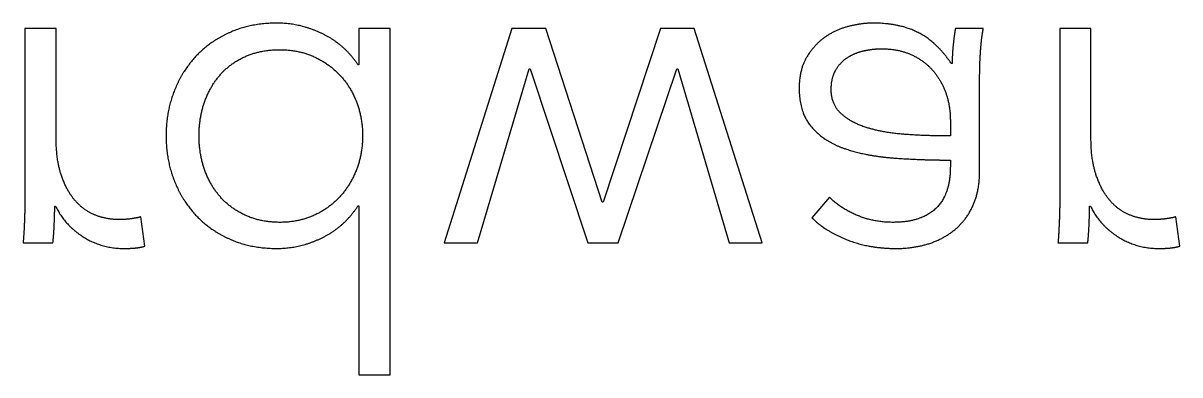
# Model space of a CAD drawing. Header units: millimetres. Extents: x -40 to 41.9, y -24 to 27.5.
# Drawn here: x 1.273 to 5.06, y -3.258 to -2.107 of the extents above; entities that cross this region are included whole.
import ezdxf

# ---------------------------------------------------------------- set-up
doc = ezdxf.new("R2010")
doc.units = ezdxf.units.MM

msp = doc.modelspace()

# ---------------------------------------------------------------- linework, layer by layer
for p, q in [((2.1037, -2.1065, 0.05), (2.1037, -2.1065)), ((2.1037, -2.1065, 0.05), (2.1037, -2.1065)), ((3.9735, -2.1178, 0.05), (3.9735, -2.1178)), ((3.9735, -2.1178, 0.05), (3.9735, -2.1178)), ((4.0567, -2.1065, 0.05), (4.0567, -2.1065)), ((4.0567, -2.1065, 0.05), (4.0567, -2.1065)), ((1.3808, -2.1245), (1.2788, -2.1245)), ((1.2788, -2.1245), (1.2788, -2.672)), ((1.3808, -2.1245), (1.2788, -2.1245)), ((1.3808, -2.1245, 0.05), (1.2788, -2.1245, 0.05)), ((1.2788, -2.1245, 0.05), (1.2788, -2.1245)), ((1.2788, -2.1245), (1.2788, -2.672)), ((1.2788, -2.1245, 0.05), (1.2788, -2.1245)), ((1.2788, -2.1245, 0.05), (1.2788, -2.672, 0.05)), ((1.2788, -2.1245, 0.05), (1.2788, -2.672, 0.05)), ((1.3808, -2.1245, 0.05), (1.2788, -2.1245, 0.05)), ((1.3808, -2.4845), (1.3808, -2.1245)), ((1.3808, -2.4845), (1.3808, -2.1245)), ((1.3808, -2.4845, 0.05), (1.3808, -2.1245, 0.05)), ((1.3808, -2.1245, 0.05), (1.3808, -2.1245)), ((1.3808, -2.1245, 0.05), (1.3808, -2.1245)), ((1.3808, -2.4845, 0.05), (1.3808, -2.1245, 0.05)), ((1.9545, -2.135, 0.05), (1.9545, -2.135)), ((1.9545, -2.135, 0.05), (1.9545, -2.135)), ((2.2522, -2.141, 0.05), (2.2522, -2.141)), ((2.2522, -2.141, 0.05), (2.2522, -2.141)), ((2.4742, -2.1245), (2.3722, -2.1245)), ((2.3722, -2.1245), (2.3722, -2.243)), ((2.4742, -2.1245), (2.3722, -2.1245)), ((2.4742, -2.1245, 0.05), (2.3722, -2.1245, 0.05)), ((2.3722, -2.1245, 0.05), (2.3722, -2.1245)), ((2.3722, -2.1245), (2.3722, -2.243)), ((2.3722, -2.1245, 0.05), (2.3722, -2.1245)), ((2.3722, -2.1245, 0.05), (2.3722, -2.243, 0.05)), ((2.3722, -2.1245, 0.05), (2.3722, -2.243, 0.05)), ((2.4742, -2.1245, 0.05), (2.3722, -2.1245, 0.05)), ((2.4742, -3.2585), (2.4742, -2.1245)), ((2.4742, -3.2585), (2.4742, -2.1245)), ((2.4742, -3.2585, 0.05), (2.4742, -2.1245, 0.05)), ((2.4742, -2.1245, 0.05), (2.4742, -2.1245)), ((2.4742, -2.1245, 0.05), (2.4742, -2.1245)), ((2.4742, -3.2585, 0.05), (2.4742, -2.1245, 0.05)), ((2.8732, -2.1245), (2.6512, -2.8265)), ((2.8732, -2.1245), (2.6512, -2.8265)), ((2.8732, -2.1245, 0.05), (2.6512, -2.8265, 0.05)), ((2.8732, -2.1245, 0.05), (2.6512, -2.8265, 0.05)), ((2.9842, -2.1245), (2.8732, -2.1245)), ((2.9842, -2.1245), (2.8732, -2.1245)), ((2.9842, -2.1245, 0.05), (2.8732, -2.1245, 0.05)), ((2.8732, -2.1245, 0.05), (2.8732, -2.1245)), ((2.8732, -2.1245, 0.05), (2.8732, -2.1245)), ((2.9842, -2.1245, 0.05), (2.8732, -2.1245, 0.05)), ((3.1687, -2.693), (2.9842, -2.1245)), ((3.1687, -2.693), (2.9842, -2.1245)), ((3.1687, -2.693, 0.05), (2.9842, -2.1245, 0.05)), ((2.9842, -2.1245, 0.05), (2.9842, -2.1245)), ((2.9842, -2.1245, 0.05), (2.9842, -2.1245)), ((3.1687, -2.693, 0.05), (2.9842, -2.1245, 0.05)), ((3.3592, -2.1245), (3.1717, -2.693)), ((3.3592, -2.1245), (3.1717, -2.693)), ((3.3592, -2.1245, 0.05), (3.1717, -2.693, 0.05)), ((3.3592, -2.1245, 0.05), (3.1717, -2.693, 0.05)), ((3.4702, -2.1245), (3.3592, -2.1245)), ((3.4702, -2.1245), (3.3592, -2.1245)), ((3.4702, -2.1245, 0.05), (3.3592, -2.1245, 0.05)), ((3.3592, -2.1245, 0.05), (3.3592, -2.1245)), ((3.3592, -2.1245, 0.05), (3.3592, -2.1245)), ((3.4702, -2.1245, 0.05), (3.3592, -2.1245, 0.05)), ((3.6922, -2.8265), (3.4702, -2.1245)), ((3.6922, -2.8265), (3.4702, -2.1245)), ((3.6922, -2.8265, 0.05), (3.4702, -2.1245, 0.05)), ((3.4702, -2.1245, 0.05), (3.4702, -2.1245)), ((3.4702, -2.1245, 0.05), (3.4702, -2.1245)), ((3.6922, -2.8265, 0.05), (3.4702, -2.1245, 0.05)), ((3.8955, -2.1545, 0.05), (3.8955, -2.1545)), ((3.8955, -2.1545, 0.05), (3.8955, -2.1545)), ((4.203, -2.1373, 0.05), (4.203, -2.1373)), ((4.203, -2.1373, 0.05), (4.203, -2.1373)), ((4.4167, -2.1245), (4.3252, -2.1245)), ((4.4167, -2.1245), (4.3252, -2.1245)), ((4.4167, -2.1245, 0.05), (4.3252, -2.1245, 0.05)), ((4.3252, -2.1245, 0.05), (4.3252, -2.1245)), ((4.3252, -2.1245, 0.05), (4.3252, -2.1245)), ((4.4167, -2.1245, 0.05), (4.3252, -2.1245, 0.05)), ((4.4167, -2.1245, 0.05), (4.4167, -2.1245)), ((4.4167, -2.1245, 0.05), (4.4167, -2.1245)), ((4.7692, -2.1245), (4.6672, -2.1245)), ((4.6672, -2.1245), (4.6672, -2.672)), ((4.7692, -2.1245), (4.6672, -2.1245)), ((4.7692, -2.1245, 0.05), (4.6672, -2.1245, 0.05)), ((4.6672, -2.1245, 0.05), (4.6672, -2.1245)), ((4.6672, -2.1245), (4.6672, -2.672)), ((4.6672, -2.1245, 0.05), (4.6672, -2.1245)), ((4.6672, -2.1245, 0.05), (4.6672, -2.672, 0.05)), ((4.6672, -2.1245, 0.05), (4.6672, -2.672, 0.05)), ((4.7692, -2.1245, 0.05), (4.6672, -2.1245, 0.05)), ((4.7692, -2.4845), (4.7692, -2.1245)), ((4.7692, -2.4845), (4.7692, -2.1245)), ((4.7692, -2.4845, 0.05), (4.7692, -2.1245, 0.05)), ((4.7692, -2.1245, 0.05), (4.7692, -2.1245)), ((4.7692, -2.1245, 0.05), (4.7692, -2.1245)), ((4.7692, -2.4845, 0.05), (4.7692, -2.1245, 0.05)), ((2.1142, -2.1935), (2.1142, -2.1935, 0.05)), ((2.1142, -2.1935), (2.1142, -2.1935, 0.05)), ((4.0837, -2.1905), (4.0837, -2.1905, 0.05)), ((4.0837, -2.1905), (4.0837, -2.1905, 0.05)), ((4.3177, -2.18, 0.05), (4.3177, -2.18)), ((4.3177, -2.18, 0.05), (4.3177, -2.18)), ((1.8405, -2.213, 0.05), (1.8405, -2.213)), ((1.8405, -2.213, 0.05), (1.8405, -2.213)), ((2.0017, -2.2152), (2.0017, -2.2152, 0.05)), ((2.0017, -2.2152), (2.0017, -2.2152, 0.05)), ((2.2222, -2.2152), (2.2222, -2.2152, 0.05)), ((2.2222, -2.2152), (2.2222, -2.2152, 0.05)), ((3.837, -2.2205, 0.05), (3.837, -2.2205)), ((3.837, -2.2205, 0.05), (3.837, -2.2205)), ((3.9712, -2.2198), (3.9712, -2.2198, 0.05)), ((3.9712, -2.2198), (3.9712, -2.2198, 0.05)), ((4.0245, -2.1973), (4.0245, -2.1973, 0.05)), ((4.0245, -2.1973), (4.0245, -2.1973, 0.05)), ((4.1797, -2.2093), (4.1797, -2.2093, 0.05)), ((4.1797, -2.2093), (4.1797, -2.2093, 0.05)), ((4.4077, -2.198, 0.05), (4.4077, -2.198)), ((4.4077, -2.198, 0.05), (4.4077, -2.198)), ((2.3722, -2.243), (2.3692, -2.243)), ((2.3722, -2.243), (2.3692, -2.243)), ((2.3722, -2.243, 0.05), (2.3692, -2.243, 0.05)), ((2.3692, -2.243, 0.05), (2.3692, -2.243)), ((2.3692, -2.243, 0.05), (2.3692, -2.243)), ((2.3722, -2.243, 0.05), (2.3692, -2.243, 0.05)), ((2.3722, -2.243), (2.3722, -2.243, 0.05)), ((2.3722, -2.243), (2.3722, -2.243, 0.05)), ((2.7607, -2.8265), (2.9302, -2.2565)), ((2.7607, -2.8265), (2.9302, -2.2565)), ((2.7607, -2.8265, 0.05), (2.9302, -2.2565, 0.05)), ((2.7607, -2.8265, 0.05), (2.9302, -2.2565, 0.05)), ((2.9302, -2.2565), (2.9332, -2.2565)), ((2.9302, -2.2565, 0.05), (2.9302, -2.2565)), ((2.9302, -2.2565), (2.9332, -2.2565)), ((2.9302, -2.2565, 0.05), (2.9302, -2.2565)), ((2.9302, -2.2565, 0.05), (2.9332, -2.2565, 0.05)), ((2.9302, -2.2565, 0.05), (2.9332, -2.2565, 0.05)), ((2.9332, -2.2565), (3.1222, -2.8265)), ((2.9332, -2.2565, 0.05), (2.9332, -2.2565)), ((2.9332, -2.2565), (3.1222, -2.8265)), ((2.9332, -2.2565, 0.05), (2.9332, -2.2565)), ((2.9332, -2.2565, 0.05), (3.1222, -2.8265, 0.05)), ((2.9332, -2.2565, 0.05), (3.1222, -2.8265, 0.05)), ((3.2212, -2.8265), (3.4132, -2.2565)), ((3.2212, -2.8265), (3.4132, -2.2565)), ((3.2212, -2.8265, 0.05), (3.4132, -2.2565, 0.05)), ((3.2212, -2.8265, 0.05), (3.4132, -2.2565, 0.05)), ((3.4132, -2.2565), (3.4162, -2.2565)), ((3.4132, -2.2565, 0.05), (3.4132, -2.2565)), ((3.4132, -2.2565), (3.4162, -2.2565)), ((3.4132, -2.2565, 0.05), (3.4132, -2.2565)), ((3.4132, -2.2565, 0.05), (3.4162, -2.2565, 0.05)), ((3.4132, -2.2565, 0.05), (3.4162, -2.2565, 0.05)), ((3.4162, -2.2565), (3.5842, -2.8265)), ((3.4162, -2.2565, 0.05), (3.4162, -2.2565)), ((3.4162, -2.2565), (3.5842, -2.8265)), ((3.4162, -2.2565, 0.05), (3.4162, -2.2565)), ((3.4162, -2.2565, 0.05), (3.5842, -2.8265, 0.05)), ((3.4162, -2.2565, 0.05), (3.5842, -2.8265, 0.05)), ((3.933, -2.261), (3.933, -2.261, 0.05)), ((3.933, -2.261), (3.933, -2.261, 0.05)), ((4.2502, -2.2602), (4.2502, -2.2602, 0.05)), ((4.2502, -2.2602), (4.2502, -2.2602, 0.05)), ((4.3147, -2.2385), (4.3117, -2.2385)), ((4.3147, -2.2385), (4.3117, -2.2385)), ((4.3147, -2.2385, 0.05), (4.3117, -2.2385, 0.05)), ((4.3117, -2.2385, 0.05), (4.3117, -2.2385)), ((4.3117, -2.2385, 0.05), (4.3117, -2.2385)), ((4.3147, -2.2385, 0.05), (4.3117, -2.2385, 0.05)), ((4.3147, -2.2385, 0.05), (4.3147, -2.2385)), ((4.3147, -2.2385, 0.05), (4.3147, -2.2385)), ((1.9185, -2.2752), (1.9185, -2.2752, 0.05)), ((1.9185, -2.2752), (1.9185, -2.2752, 0.05)), ((2.3077, -2.2745), (2.3077, -2.2745, 0.05)), ((2.3077, -2.2745), (2.3077, -2.2745, 0.05)), ((4.4047, -2.5895), (4.4047, -2.282)), ((4.4047, -2.5895), (4.4047, -2.282)), ((4.4047, -2.5895, 0.05), (4.4047, -2.282, 0.05)), ((4.4047, -2.282, 0.05), (4.4047, -2.282)), ((4.4047, -2.282, 0.05), (4.4047, -2.282)), ((4.4047, -2.5895, 0.05), (4.4047, -2.282, 0.05)), ((1.767, -2.33, 0.05), (1.767, -2.33)), ((1.767, -2.33, 0.05), (1.767, -2.33)), ((3.8137, -2.3195, 0.05), (3.8137, -2.3195)), ((3.8137, -2.3195, 0.05), (3.8137, -2.3195)), ((3.9187, -2.324), (3.9187, -2.324, 0.05)), ((3.9187, -2.324), (3.9187, -2.324, 0.05)), ((4.2937, -2.3345), (4.2937, -2.3345, 0.05)), ((4.2937, -2.3345), (4.2937, -2.3345, 0.05)), ((1.8667, -2.3652), (1.8667, -2.3652, 0.05)), ((1.8667, -2.3652), (1.8667, -2.3652, 0.05)), ((2.364, -2.3638), (2.364, -2.3638, 0.05)), ((2.364, -2.3638), (2.364, -2.3638, 0.05)), ((3.9517, -2.4035), (3.9517, -2.4035, 0.05)), ((3.9517, -2.4035), (3.9517, -2.4035, 0.05)), ((4.3087, -2.423), (4.3087, -2.4755)), ((4.3087, -2.423), (4.3087, -2.423, 0.05)), ((4.3087, -2.423), (4.3087, -2.4755)), ((4.3087, -2.423, 0.05), (4.3087, -2.4755, 0.05)), ((4.3087, -2.423), (4.3087, -2.423, 0.05)), ((4.3087, -2.423, 0.05), (4.3087, -2.4755, 0.05)), ((3.855, -2.4477, 0.05), (3.855, -2.4477)), ((3.855, -2.4477, 0.05), (3.855, -2.4477)), ((4.0365, -2.4492), (4.0365, -2.4492, 0.05)), ((4.0365, -2.4492), (4.0365, -2.4492, 0.05)), ((1.3808, -2.4845, 0.05), (1.3808, -2.4845)), ((1.3808, -2.4845, 0.05), (1.3808, -2.4845)), ((1.7407, -2.4755, 0.05), (1.7407, -2.4755)), ((1.7407, -2.4755, 0.05), (1.7407, -2.4755)), ((1.8487, -2.4755, 0.05), (1.8487, -2.4755)), ((1.8487, -2.4755, 0.05), (1.8487, -2.4755)), ((2.3842, -2.4755), (2.3842, -2.4755, 0.05)), ((2.3842, -2.4755), (2.3842, -2.4755, 0.05)), ((4.152, -2.4702), (4.152, -2.4702, 0.05)), ((4.152, -2.4702), (4.152, -2.4702, 0.05)), ((4.3087, -2.4755), (4.2787, -2.4755)), ((4.3087, -2.4755), (4.2787, -2.4755)), ((4.2787, -2.4755), (4.2787, -2.4755, 0.05)), ((4.3087, -2.4755, 0.05), (4.2787, -2.4755, 0.05)), ((4.2787, -2.4755), (4.2787, -2.4755, 0.05)), ((4.3087, -2.4755, 0.05), (4.2787, -2.4755, 0.05)), ((4.3087, -2.4755, 0.05), (4.3087, -2.4755)), ((4.3087, -2.4755, 0.05), (4.3087, -2.4755)), ((4.7692, -2.4845, 0.05), (4.7692, -2.4845)), ((4.7692, -2.4845, 0.05), (4.7692, -2.4845)), ((3.9652, -2.5183, 0.05), (3.9652, -2.5183)), ((3.9652, -2.5183, 0.05), (3.9652, -2.5183)), ((4.1235, -2.5483, 0.05), (4.1235, -2.5483)), ((4.1235, -2.5483, 0.05), (4.1235, -2.5483)), ((4.3087, -2.555), (4.3087, -2.5775)), ((4.3087, -2.555), (4.3087, -2.5775)), ((4.3087, -2.555), (4.3087, -2.555, 0.05)), ((4.3087, -2.555, 0.05), (4.3087, -2.5775, 0.05)), ((4.3087, -2.555), (4.3087, -2.555, 0.05)), ((4.3087, -2.555, 0.05), (4.3087, -2.5775, 0.05)), ((1.398, -2.6052, 0.05), (1.398, -2.6052)), ((1.398, -2.6052, 0.05), (1.398, -2.6052)), ((1.8667, -2.5858), (1.8667, -2.5858, 0.05)), ((1.8667, -2.5858), (1.8667, -2.5858, 0.05)), ((2.364, -2.5873), (2.364, -2.5873, 0.05)), ((2.364, -2.5873), (2.364, -2.5873, 0.05)), ((4.3087, -2.5775, 0.05), (4.3087, -2.5775)), ((4.3087, -2.5775, 0.05), (4.3087, -2.5775)), ((4.4047, -2.5895, 0.05), (4.4047, -2.5895)), ((4.4047, -2.5895, 0.05), (4.4047, -2.5895)), ((4.7865, -2.6052, 0.05), (4.7865, -2.6052)), ((4.7865, -2.6052, 0.05), (4.7865, -2.6052)), ((1.767, -2.621, 0.05), (1.767, -2.621)), ((1.767, -2.621, 0.05), (1.767, -2.621)), ((1.2788, -2.672), (1.2788, -2.672, 0.05)), ((1.2788, -2.672), (1.2788, -2.672, 0.05)), ((1.443, -2.6877, 0.05), (1.443, -2.6877)), ((1.443, -2.6877, 0.05), (1.443, -2.6877)), ((1.9185, -2.6758), (1.9185, -2.6758, 0.05)), ((1.9185, -2.6758), (1.9185, -2.6758, 0.05)), ((2.3077, -2.6773), (2.3077, -2.6773, 0.05)), ((2.3077, -2.6773), (2.3077, -2.6773, 0.05)), ((3.9127, -2.6765), (3.8557, -2.744)), ((3.9127, -2.6765), (3.8557, -2.744)), ((3.9127, -2.6765, 0.05), (3.8557, -2.744, 0.05)), ((3.9127, -2.6765, 0.05), (3.8557, -2.744, 0.05)), ((3.9127, -2.6765, 0.05), (3.9127, -2.6765)), ((3.9127, -2.6765, 0.05), (3.9127, -2.6765)), ((4.6672, -2.672), (4.6672, -2.672, 0.05)), ((4.6672, -2.672), (4.6672, -2.672, 0.05)), ((4.8315, -2.6877, 0.05), (4.8315, -2.6877)), ((4.8315, -2.6877, 0.05), (4.8315, -2.6877)), ((1.3762, -2.7065), (1.3792, -2.7065)), ((1.3762, -2.7065, 0.05), (1.3762, -2.7065)), ((1.3762, -2.7065), (1.3792, -2.7065)), ((1.3762, -2.7065, 0.05), (1.3762, -2.7065)), ((1.3762, -2.7065, 0.05), (1.3792, -2.7065, 0.05)), ((1.3762, -2.7065, 0.05), (1.3792, -2.7065, 0.05)), ((1.3792, -2.7065, 0.05), (1.3792, -2.7065)), ((1.3792, -2.7065, 0.05), (1.3792, -2.7065)), ((2.3692, -2.705), (2.3722, -2.705)), ((2.3692, -2.705, 0.05), (2.3692, -2.705)), ((2.3692, -2.705), (2.3722, -2.705)), ((2.3692, -2.705, 0.05), (2.3692, -2.705)), ((2.3692, -2.705, 0.05), (2.3722, -2.705, 0.05)), ((2.3692, -2.705, 0.05), (2.3722, -2.705, 0.05)), ((2.3722, -2.705), (2.3722, -3.2585)), ((2.3722, -2.705, 0.05), (2.3722, -2.705)), ((2.3722, -2.705), (2.3722, -3.2585)), ((2.3722, -2.705, 0.05), (2.3722, -2.705)), ((2.3722, -2.705, 0.05), (2.3722, -3.2585, 0.05)), ((2.3722, -2.705, 0.05), (2.3722, -3.2585, 0.05)), ((3.1717, -2.693), (3.1687, -2.693)), ((3.1717, -2.693), (3.1687, -2.693)), ((3.1717, -2.693, 0.05), (3.1687, -2.693, 0.05)), ((3.1687, -2.693, 0.05), (3.1687, -2.693)), ((3.1687, -2.693, 0.05), (3.1687, -2.693)), ((3.1717, -2.693, 0.05), (3.1687, -2.693, 0.05)), ((3.1717, -2.693, 0.05), (3.1717, -2.693)), ((3.1717, -2.693, 0.05), (3.1717, -2.693)), ((4.2607, -2.714, 0.05), (4.2607, -2.714)), ((4.2607, -2.714, 0.05), (4.2607, -2.714)), ((4.3837, -2.702, 0.05), (4.3837, -2.702)), ((4.3837, -2.702, 0.05), (4.3837, -2.702)), ((4.7647, -2.7065), (4.7677, -2.7065)), ((4.7647, -2.7065, 0.05), (4.7647, -2.7065)), ((4.7647, -2.7065), (4.7677, -2.7065)), ((4.7647, -2.7065, 0.05), (4.7647, -2.7065)), ((4.7647, -2.7065, 0.05), (4.7677, -2.7065, 0.05)), ((4.7647, -2.7065, 0.05), (4.7677, -2.7065, 0.05)), ((4.7677, -2.7065, 0.05), (4.7677, -2.7065)), ((4.7677, -2.7065, 0.05), (4.7677, -2.7065)), ((1.2773, -2.7455, 0.05), (1.2773, -2.7455)), ((1.2773, -2.7455, 0.05), (1.2773, -2.7455)), ((1.3748, -2.7635, 0.05), (1.3748, -2.7635)), ((1.3748, -2.7635, 0.05), (1.3748, -2.7635)), ((1.5083, -2.735, 0.05), (1.5083, -2.735)), ((1.5083, -2.735, 0.05), (1.5083, -2.735)), ((1.5863, -2.75, 0.05), (1.5863, -2.75)), ((1.5863, -2.75, 0.05), (1.5863, -2.75)), ((1.6282, -2.747, 0.05), (1.6282, -2.747)), ((1.6282, -2.747, 0.05), (1.6282, -2.747)), ((1.6717, -2.837), (1.6583, -2.741)), ((1.6717, -2.837), (1.6583, -2.741)), ((1.6717, -2.837, 0.05), (1.6583, -2.741, 0.05)), ((1.6583, -2.741, 0.05), (1.6583, -2.741)), ((1.6583, -2.741, 0.05), (1.6583, -2.741)), ((1.6717, -2.837, 0.05), (1.6583, -2.741, 0.05)), ((1.8405, -2.738, 0.05), (1.8405, -2.738)), ((1.8405, -2.738, 0.05), (1.8405, -2.738)), ((2.0017, -2.7365), (2.0017, -2.7365, 0.05)), ((2.0017, -2.7365), (2.0017, -2.7365, 0.05)), ((2.1142, -2.759), (2.1142, -2.759, 0.05)), ((2.1142, -2.759), (2.1142, -2.759, 0.05)), ((2.2222, -2.7373), (2.2222, -2.7373, 0.05)), ((2.2222, -2.7373), (2.2222, -2.7373, 0.05)), ((3.8557, -2.744, 0.05), (3.8557, -2.744)), ((3.8557, -2.744, 0.05), (3.8557, -2.744)), ((4.0042, -2.7365, 0.05), (4.0042, -2.7365)), ((4.0042, -2.7365, 0.05), (4.0042, -2.7365)), ((4.1212, -2.759, 0.05), (4.1212, -2.759)), ((4.1212, -2.759, 0.05), (4.1212, -2.759)), ((4.6657, -2.7455, 0.05), (4.6657, -2.7455)), ((4.6657, -2.7455, 0.05), (4.6657, -2.7455)), ((4.7632, -2.7635, 0.05), (4.7632, -2.7635)), ((4.7632, -2.7635, 0.05), (4.7632, -2.7635)), ((4.8967, -2.735, 0.05), (4.8967, -2.735)), ((4.8967, -2.735, 0.05), (4.8967, -2.735)), ((4.9747, -2.75, 0.05), (4.9747, -2.75)), ((4.9747, -2.75, 0.05), (4.9747, -2.75)), ((5.0167, -2.747, 0.05), (5.0167, -2.747)), ((5.0167, -2.747, 0.05), (5.0167, -2.747)), ((5.0602, -2.837), (5.0467, -2.741)), ((5.0602, -2.837), (5.0467, -2.741)), ((5.0602, -2.837, 0.05), (5.0467, -2.741, 0.05)), ((5.0467, -2.741, 0.05), (5.0467, -2.741)), ((5.0467, -2.741, 0.05), (5.0467, -2.741)), ((5.0602, -2.837, 0.05), (5.0467, -2.741, 0.05)), ((4.3252, -2.7815, 0.05), (4.3252, -2.7815)), ((4.3252, -2.7815, 0.05), (4.3252, -2.7815)), ((1.2727, -2.8265), (1.3702, -2.8265)), ((1.2727, -2.8265, 0.05), (1.2727, -2.8265)), ((1.2727, -2.8265), (1.3702, -2.8265)), ((1.2727, -2.8265, 0.05), (1.2727, -2.8265)), ((1.2727, -2.8265, 0.05), (1.3702, -2.8265, 0.05)), ((1.2727, -2.8265, 0.05), (1.3702, -2.8265, 0.05)), ((1.3702, -2.8265, 0.05), (1.3702, -2.8265)), ((1.3702, -2.8265, 0.05), (1.3702, -2.8265)), ((1.4692, -2.8063, 0.05), (1.4692, -2.8063)), ((1.4692, -2.8063, 0.05), (1.4692, -2.8063)), ((1.6717, -2.837, 0.05), (1.6717, -2.837)), ((1.6717, -2.837, 0.05), (1.6717, -2.837)), ((1.9545, -2.816, 0.05), (1.9545, -2.816)), ((1.9545, -2.816, 0.05), (1.9545, -2.816)), ((2.2522, -2.8093, 0.05), (2.2522, -2.8093)), ((2.2522, -2.8093, 0.05), (2.2522, -2.8093)), ((2.6512, -2.8265), (2.7607, -2.8265)), ((2.6512, -2.8265), (2.7607, -2.8265)), ((2.6512, -2.8265), (2.6512, -2.8265, 0.05)), ((2.6512, -2.8265, 0.05), (2.7607, -2.8265, 0.05)), ((2.6512, -2.8265), (2.6512, -2.8265, 0.05)), ((2.6512, -2.8265, 0.05), (2.7607, -2.8265, 0.05)), ((2.7607, -2.8265, 0.05), (2.7607, -2.8265)), ((2.7607, -2.8265, 0.05), (2.7607, -2.8265)), ((3.1222, -2.8265), (3.2212, -2.8265)), ((3.1222, -2.8265, 0.05), (3.1222, -2.8265)), ((3.1222, -2.8265), (3.2212, -2.8265)), ((3.1222, -2.8265, 0.05), (3.1222, -2.8265)), ((3.1222, -2.8265, 0.05), (3.2212, -2.8265, 0.05)), ((3.1222, -2.8265, 0.05), (3.2212, -2.8265, 0.05)), ((3.2212, -2.8265, 0.05), (3.2212, -2.8265)), ((3.2212, -2.8265, 0.05), (3.2212, -2.8265)), ((3.5842, -2.8265), (3.6922, -2.8265)), ((3.5842, -2.8265, 0.05), (3.5842, -2.8265)), ((3.5842, -2.8265), (3.6922, -2.8265)), ((3.5842, -2.8265, 0.05), (3.5842, -2.8265)), ((3.5842, -2.8265, 0.05), (3.6922, -2.8265, 0.05)), ((3.5842, -2.8265, 0.05), (3.6922, -2.8265, 0.05)), ((3.6922, -2.8265, 0.05), (3.6922, -2.8265)), ((3.6922, -2.8265, 0.05), (3.6922, -2.8265)), ((3.9705, -2.816, 0.05), (3.9705, -2.816)), ((3.9705, -2.816, 0.05), (3.9705, -2.816)), ((4.2382, -2.8288, 0.05), (4.2382, -2.8288)), ((4.2382, -2.8288, 0.05), (4.2382, -2.8288)), ((4.6612, -2.8265), (4.7587, -2.8265)), ((4.6612, -2.8265, 0.05), (4.6612, -2.8265)), ((4.6612, -2.8265), (4.7587, -2.8265)), ((4.6612, -2.8265, 0.05), (4.6612, -2.8265)), ((4.6612, -2.8265, 0.05), (4.7587, -2.8265, 0.05)), ((4.6612, -2.8265, 0.05), (4.7587, -2.8265, 0.05)), ((4.7587, -2.8265, 0.05), (4.7587, -2.8265)), ((4.7587, -2.8265, 0.05), (4.7587, -2.8265)), ((4.8577, -2.8063, 0.05), (4.8577, -2.8063)), ((4.8577, -2.8063, 0.05), (4.8577, -2.8063)), ((5.0602, -2.837, 0.05), (5.0602, -2.837)), ((5.0602, -2.837, 0.05), (5.0602, -2.837)), ((1.6042, -2.8445, 0.05), (1.6042, -2.8445)), ((1.6042, -2.8445, 0.05), (1.6042, -2.8445)), ((1.6395, -2.843, 0.05), (1.6395, -2.843)), ((1.6395, -2.843, 0.05), (1.6395, -2.843)), ((2.1037, -2.8445, 0.05), (2.1037, -2.8445)), ((2.1037, -2.8445, 0.05), (2.1037, -2.8445)), ((4.1317, -2.8445, 0.05), (4.1317, -2.8445)), ((4.1317, -2.8445, 0.05), (4.1317, -2.8445)), ((4.9927, -2.8445, 0.05), (4.9927, -2.8445)), ((4.9927, -2.8445, 0.05), (4.9927, -2.8445)), ((5.028, -2.843, 0.05), (5.028, -2.843)), ((5.028, -2.843, 0.05), (5.028, -2.843)), ((2.3722, -3.2585), (2.4742, -3.2585)), ((2.3722, -3.2585, 0.05), (2.3722, -3.2585)), ((2.3722, -3.2585), (2.4742, -3.2585)), ((2.3722, -3.2585, 0.05), (2.3722, -3.2585)), ((2.3722, -3.2585, 0.05), (2.4742, -3.2585, 0.05)), ((2.3722, -3.2585, 0.05), (2.4742, -3.2585, 0.05)), ((2.4742, -3.2585, 0.05), (2.4742, -3.2585)), ((2.4742, -3.2585, 0.05), (2.4742, -3.2585))]:
    msp.add_line(p, q)
for points in [[(2.1037, -2.1065), (2.0213, -2.1065), (1.9545, -2.135)], [(2.1037, -2.1065), (2.0213, -2.1065), (1.9545, -2.135)], [(2.1037, -2.1065, 0.05), (2.0213, -2.1065, 0.05), (1.9545, -2.135, 0.05)], [(2.1037, -2.1065, 0.05), (2.0213, -2.1065, 0.05), (1.9545, -2.135, 0.05)], [(2.2522, -2.141), (2.1802, -2.1065), (2.1037, -2.1065)], [(2.2522, -2.141), (2.1802, -2.1065), (2.1037, -2.1065)], [(2.2522, -2.141, 0.05), (2.1802, -2.1065, 0.05), (2.1037, -2.1065, 0.05)], [(2.2522, -2.141, 0.05), (2.1802, -2.1065, 0.05), (2.1037, -2.1065, 0.05)], [(3.9735, -2.1178), (3.9307, -2.129), (3.8955, -2.1545)], [(3.9735, -2.1178), (3.9307, -2.129), (3.8955, -2.1545)], [(3.9735, -2.1178, 0.05), (3.9307, -2.129, 0.05), (3.8955, -2.1545, 0.05)], [(3.9735, -2.1178, 0.05), (3.9307, -2.129, 0.05), (3.8955, -2.1545, 0.05)], [(4.0567, -2.1065), (4.0162, -2.1065), (3.9735, -2.1178)], [(4.0567, -2.1065), (4.0162, -2.1065), (3.9735, -2.1178)], [(4.0567, -2.1065, 0.05), (4.0162, -2.1065, 0.05), (3.9735, -2.1178, 0.05)], [(4.0567, -2.1065, 0.05), (4.0162, -2.1065, 0.05), (3.9735, -2.1178, 0.05)], [(4.203, -2.1373), (4.1422, -2.1065), (4.0567, -2.1065)], [(4.203, -2.1373), (4.1422, -2.1065), (4.0567, -2.1065)], [(4.203, -2.1373, 0.05), (4.1422, -2.1065, 0.05), (4.0567, -2.1065, 0.05)], [(4.203, -2.1373, 0.05), (4.1422, -2.1065, 0.05), (4.0567, -2.1065, 0.05)], [(1.9545, -2.135), (1.8877, -2.1635), (1.8405, -2.213)], [(1.9545, -2.135), (1.8877, -2.1635), (1.8405, -2.213)], [(1.9545, -2.135, 0.05), (1.8877, -2.1635, 0.05), (1.8405, -2.213, 0.05)], [(1.9545, -2.135, 0.05), (1.8877, -2.1635, 0.05), (1.8405, -2.213, 0.05)], [(2.3692, -2.243), (2.3242, -2.1755), (2.2522, -2.141)], [(2.3692, -2.243), (2.3242, -2.1755), (2.2522, -2.141)], [(2.3692, -2.243, 0.05), (2.3242, -2.1755, 0.05), (2.2522, -2.141, 0.05)], [(2.3692, -2.243, 0.05), (2.3242, -2.1755, 0.05), (2.2522, -2.141, 0.05)], [(3.8955, -2.1545), (3.8602, -2.18), (3.837, -2.2205)], [(3.8955, -2.1545), (3.8602, -2.18), (3.837, -2.2205)], [(3.8955, -2.1545, 0.05), (3.8602, -2.18, 0.05), (3.837, -2.2205, 0.05)], [(3.8955, -2.1545, 0.05), (3.8602, -2.18, 0.05), (3.837, -2.2205, 0.05)], [(4.3117, -2.2385), (4.2637, -2.168), (4.203, -2.1373)], [(4.3117, -2.2385), (4.2637, -2.168), (4.203, -2.1373)], [(4.3117, -2.2385, 0.05), (4.2637, -2.168, 0.05), (4.203, -2.1373, 0.05)], [(4.3117, -2.2385, 0.05), (4.2637, -2.168, 0.05), (4.203, -2.1373, 0.05)], [(4.3252, -2.1245), (4.3207, -2.15), (4.3177, -2.18)], [(4.3252, -2.1245), (4.3207, -2.15), (4.3177, -2.18)], [(4.3252, -2.1245, 0.05), (4.3207, -2.15, 0.05), (4.3177, -2.18, 0.05)], [(4.3252, -2.1245, 0.05), (4.3207, -2.15, 0.05), (4.3177, -2.18, 0.05)], [(4.4077, -2.198), (4.4107, -2.1545), (4.4167, -2.1245)], [(4.4077, -2.198), (4.4107, -2.1545), (4.4167, -2.1245)], [(4.4077, -2.198, 0.05), (4.4107, -2.1545, 0.05), (4.4167, -2.1245, 0.05)], [(4.4077, -2.198, 0.05), (4.4107, -2.1545, 0.05), (4.4167, -2.1245, 0.05)], [(2.0017, -2.2152), (2.0513, -2.1935), (2.1142, -2.1935)], [(2.0017, -2.2152), (2.0513, -2.1935), (2.1142, -2.1935)], [(2.0017, -2.2152, 0.05), (2.0513, -2.1935, 0.05), (2.1142, -2.1935, 0.05)], [(2.0017, -2.2152, 0.05), (2.0513, -2.1935, 0.05), (2.1142, -2.1935, 0.05)], [(2.1142, -2.1935), (2.1727, -2.1935), (2.2222, -2.2152)], [(2.1142, -2.1935), (2.1727, -2.1935), (2.2222, -2.2152)], [(2.1142, -2.1935, 0.05), (2.1727, -2.1935, 0.05), (2.2222, -2.2152, 0.05)], [(2.1142, -2.1935, 0.05), (2.1727, -2.1935, 0.05), (2.2222, -2.2152, 0.05)], [(4.0245, -2.1973), (4.0537, -2.1905), (4.0837, -2.1905)], [(4.0245, -2.1973), (4.0537, -2.1905), (4.0837, -2.1905)], [(4.0245, -2.1973, 0.05), (4.0537, -2.1905, 0.05), (4.0837, -2.1905, 0.05)], [(4.0245, -2.1973, 0.05), (4.0537, -2.1905, 0.05), (4.0837, -2.1905, 0.05)], [(4.0837, -2.1905), (4.1377, -2.1905), (4.1797, -2.2093)], [(4.0837, -2.1905), (4.1377, -2.1905), (4.1797, -2.2093)], [(4.0837, -2.1905, 0.05), (4.1377, -2.1905, 0.05), (4.1797, -2.2093, 0.05)], [(4.0837, -2.1905, 0.05), (4.1377, -2.1905, 0.05), (4.1797, -2.2093, 0.05)], [(4.3177, -2.18), (4.3147, -2.21), (4.3147, -2.2385)], [(4.3177, -2.18), (4.3147, -2.21), (4.3147, -2.2385)], [(4.3177, -2.18, 0.05), (4.3147, -2.21, 0.05), (4.3147, -2.2385, 0.05)], [(4.3177, -2.18, 0.05), (4.3147, -2.21, 0.05), (4.3147, -2.2385, 0.05)], [(1.8405, -2.213), (1.7932, -2.2625), (1.767, -2.33)], [(1.8405, -2.213), (1.7932, -2.2625), (1.767, -2.33)], [(1.8405, -2.213, 0.05), (1.7932, -2.2625, 0.05), (1.767, -2.33, 0.05)], [(1.8405, -2.213, 0.05), (1.7932, -2.2625, 0.05), (1.767, -2.33, 0.05)], [(1.9185, -2.2752), (1.9522, -2.237), (2.0017, -2.2152)], [(1.9185, -2.2752), (1.9522, -2.237), (2.0017, -2.2152)], [(1.9185, -2.2752, 0.05), (1.9522, -2.237, 0.05), (2.0017, -2.2152, 0.05)], [(1.9185, -2.2752, 0.05), (1.9522, -2.237, 0.05), (2.0017, -2.2152, 0.05)], [(2.2222, -2.2152), (2.2717, -2.237), (2.3077, -2.2745)], [(2.2222, -2.2152), (2.2717, -2.237), (2.3077, -2.2745)], [(2.2222, -2.2152, 0.05), (2.2717, -2.237, 0.05), (2.3077, -2.2745, 0.05)], [(2.2222, -2.2152, 0.05), (2.2717, -2.237, 0.05), (2.3077, -2.2745, 0.05)], [(3.837, -2.2205), (3.8137, -2.261), (3.8137, -2.3195)], [(3.837, -2.2205), (3.8137, -2.261), (3.8137, -2.3195)], [(3.837, -2.2205, 0.05), (3.8137, -2.261, 0.05), (3.8137, -2.3195, 0.05)], [(3.837, -2.2205, 0.05), (3.8137, -2.261, 0.05), (3.8137, -2.3195, 0.05)], [(3.933, -2.261), (3.9472, -2.2355), (3.9712, -2.2198)], [(3.933, -2.261), (3.9472, -2.2355), (3.9712, -2.2198)], [(3.933, -2.261, 0.05), (3.9472, -2.2355, 0.05), (3.9712, -2.2198, 0.05)], [(3.933, -2.261, 0.05), (3.9472, -2.2355, 0.05), (3.9712, -2.2198, 0.05)], [(3.9712, -2.2198), (3.9952, -2.204), (4.0245, -2.1973)], [(3.9712, -2.2198), (3.9952, -2.204), (4.0245, -2.1973)], [(3.9712, -2.2198, 0.05), (3.9952, -2.204, 0.05), (4.0245, -2.1973, 0.05)], [(3.9712, -2.2198, 0.05), (3.9952, -2.204, 0.05), (4.0245, -2.1973, 0.05)], [(4.1797, -2.2093), (4.2217, -2.228), (4.2502, -2.2602)], [(4.1797, -2.2093), (4.2217, -2.228), (4.2502, -2.2602)], [(4.1797, -2.2093, 0.05), (4.2217, -2.228, 0.05), (4.2502, -2.2602, 0.05)], [(4.1797, -2.2093, 0.05), (4.2217, -2.228, 0.05), (4.2502, -2.2602, 0.05)], [(4.4047, -2.282), (4.4047, -2.2415), (4.4077, -2.198)], [(4.4047, -2.282), (4.4047, -2.2415), (4.4077, -2.198)], [(4.4047, -2.282, 0.05), (4.4047, -2.2415, 0.05), (4.4077, -2.198, 0.05)], [(4.4047, -2.282, 0.05), (4.4047, -2.2415, 0.05), (4.4077, -2.198, 0.05)], [(3.9187, -2.324), (3.9187, -2.2865), (3.933, -2.261)], [(3.9187, -2.324), (3.9187, -2.2865), (3.933, -2.261)], [(3.9187, -2.324, 0.05), (3.9187, -2.2865, 0.05), (3.933, -2.261, 0.05)], [(3.9187, -2.324, 0.05), (3.9187, -2.2865, 0.05), (3.933, -2.261, 0.05)], [(4.2502, -2.2602), (4.2787, -2.2925), (4.2937, -2.3345)], [(4.2502, -2.2602), (4.2787, -2.2925), (4.2937, -2.3345)], [(4.2502, -2.2602, 0.05), (4.2787, -2.2925, 0.05), (4.2937, -2.3345, 0.05)], [(4.2502, -2.2602, 0.05), (4.2787, -2.2925, 0.05), (4.2937, -2.3345, 0.05)], [(1.8667, -2.3652), (1.8847, -2.3135), (1.9185, -2.2752)], [(1.8667, -2.3652), (1.8847, -2.3135), (1.9185, -2.2752)], [(1.8667, -2.3652, 0.05), (1.8847, -2.3135, 0.05), (1.9185, -2.2752, 0.05)], [(1.8667, -2.3652, 0.05), (1.8847, -2.3135, 0.05), (1.9185, -2.2752, 0.05)], [(2.3077, -2.2745), (2.3438, -2.312), (2.364, -2.3638)], [(2.3077, -2.2745), (2.3438, -2.312), (2.364, -2.3638)], [(2.3077, -2.2745, 0.05), (2.3438, -2.312, 0.05), (2.364, -2.3638, 0.05)], [(2.3077, -2.2745, 0.05), (2.3438, -2.312, 0.05), (2.364, -2.3638, 0.05)], [(1.767, -2.33), (1.7407, -2.3975), (1.7407, -2.4755)], [(1.767, -2.33), (1.7407, -2.3975), (1.7407, -2.4755)], [(1.767, -2.33, 0.05), (1.7407, -2.3975, 0.05), (1.7407, -2.4755, 0.05)], [(1.767, -2.33, 0.05), (1.7407, -2.3975, 0.05), (1.7407, -2.4755, 0.05)], [(3.8137, -2.3195), (3.8137, -2.4005), (3.855, -2.4477)], [(3.8137, -2.3195), (3.8137, -2.4005), (3.855, -2.4477)], [(3.8137, -2.3195, 0.05), (3.8137, -2.4005, 0.05), (3.855, -2.4477, 0.05)], [(3.8137, -2.3195, 0.05), (3.8137, -2.4005, 0.05), (3.855, -2.4477, 0.05)], [(3.9517, -2.4035), (3.9187, -2.3735), (3.9187, -2.324)], [(3.9517, -2.4035), (3.9187, -2.3735), (3.9187, -2.324)], [(3.9517, -2.4035, 0.05), (3.9187, -2.3735, 0.05), (3.9187, -2.324, 0.05)], [(3.9517, -2.4035, 0.05), (3.9187, -2.3735, 0.05), (3.9187, -2.324, 0.05)], [(4.2937, -2.3345), (4.3087, -2.3765), (4.3087, -2.423)], [(4.2937, -2.3345), (4.3087, -2.3765), (4.3087, -2.423)], [(4.2937, -2.3345, 0.05), (4.3087, -2.3765, 0.05), (4.3087, -2.423, 0.05)], [(4.2937, -2.3345, 0.05), (4.3087, -2.3765, 0.05), (4.3087, -2.423, 0.05)], [(1.8487, -2.4755), (1.8487, -2.417), (1.8667, -2.3652)], [(1.8487, -2.4755), (1.8487, -2.417), (1.8667, -2.3652)], [(1.8487, -2.4755, 0.05), (1.8487, -2.417, 0.05), (1.8667, -2.3652, 0.05)], [(1.8487, -2.4755, 0.05), (1.8487, -2.417, 0.05), (1.8667, -2.3652, 0.05)], [(2.364, -2.3638), (2.3842, -2.4155), (2.3842, -2.4755)], [(2.364, -2.3638), (2.3842, -2.4155), (2.3842, -2.4755)], [(2.364, -2.3638, 0.05), (2.3842, -2.4155, 0.05), (2.3842, -2.4755, 0.05)], [(2.364, -2.3638, 0.05), (2.3842, -2.4155, 0.05), (2.3842, -2.4755, 0.05)], [(4.0365, -2.4492), (3.9847, -2.4335), (3.9517, -2.4035)], [(4.0365, -2.4492), (3.9847, -2.4335), (3.9517, -2.4035)], [(4.0365, -2.4492, 0.05), (3.9847, -2.4335, 0.05), (3.9517, -2.4035, 0.05)], [(4.0365, -2.4492, 0.05), (3.9847, -2.4335, 0.05), (3.9517, -2.4035, 0.05)], [(3.855, -2.4477), (3.8962, -2.495), (3.9652, -2.5183)], [(3.855, -2.4477), (3.8962, -2.495), (3.9652, -2.5183)], [(3.855, -2.4477, 0.05), (3.8962, -2.495, 0.05), (3.9652, -2.5183, 0.05)], [(3.855, -2.4477, 0.05), (3.8962, -2.495, 0.05), (3.9652, -2.5183, 0.05)], [(4.152, -2.4702), (4.0882, -2.465), (4.0365, -2.4492)], [(4.152, -2.4702), (4.0882, -2.465), (4.0365, -2.4492)], [(4.152, -2.4702, 0.05), (4.0882, -2.465, 0.05), (4.0365, -2.4492, 0.05)], [(4.152, -2.4702, 0.05), (4.0882, -2.465, 0.05), (4.0365, -2.4492, 0.05)], [(1.398, -2.6052), (1.3808, -2.555), (1.3808, -2.4845)], [(1.398, -2.6052), (1.3808, -2.555), (1.3808, -2.4845)], [(1.398, -2.6052, 0.05), (1.3808, -2.555, 0.05), (1.3808, -2.4845, 0.05)], [(1.398, -2.6052, 0.05), (1.3808, -2.555, 0.05), (1.3808, -2.4845, 0.05)], [(1.7407, -2.4755), (1.7407, -2.5535), (1.767, -2.621)], [(1.7407, -2.4755), (1.7407, -2.5535), (1.767, -2.621)], [(1.7407, -2.4755, 0.05), (1.7407, -2.5535, 0.05), (1.767, -2.621, 0.05)], [(1.7407, -2.4755, 0.05), (1.7407, -2.5535, 0.05), (1.767, -2.621, 0.05)], [(1.8667, -2.5858), (1.8487, -2.534), (1.8487, -2.4755)], [(1.8667, -2.5858), (1.8487, -2.534), (1.8487, -2.4755)], [(1.8667, -2.5858, 0.05), (1.8487, -2.534, 0.05), (1.8487, -2.4755, 0.05)], [(1.8667, -2.5858, 0.05), (1.8487, -2.534, 0.05), (1.8487, -2.4755, 0.05)], [(2.3842, -2.4755), (2.3842, -2.5355), (2.364, -2.5873)], [(2.3842, -2.4755), (2.3842, -2.5355), (2.364, -2.5873)], [(2.3842, -2.4755, 0.05), (2.3842, -2.5355, 0.05), (2.364, -2.5873, 0.05)], [(2.3842, -2.4755, 0.05), (2.3842, -2.5355, 0.05), (2.364, -2.5873, 0.05)], [(4.2787, -2.4755), (4.2157, -2.4755), (4.152, -2.4702)], [(4.2787, -2.4755), (4.2157, -2.4755), (4.152, -2.4702)], [(4.2787, -2.4755, 0.05), (4.2157, -2.4755, 0.05), (4.152, -2.4702, 0.05)], [(4.2787, -2.4755, 0.05), (4.2157, -2.4755, 0.05), (4.152, -2.4702, 0.05)], [(4.7865, -2.6052), (4.7692, -2.555), (4.7692, -2.4845)], [(4.7865, -2.6052), (4.7692, -2.555), (4.7692, -2.4845)], [(4.7865, -2.6052, 0.05), (4.7692, -2.555, 0.05), (4.7692, -2.4845, 0.05)], [(4.7865, -2.6052, 0.05), (4.7692, -2.555, 0.05), (4.7692, -2.4845, 0.05)], [(3.9652, -2.5183), (4.0342, -2.5415), (4.1235, -2.5483)], [(3.9652, -2.5183), (4.0342, -2.5415), (4.1235, -2.5483)], [(3.9652, -2.5183, 0.05), (4.0342, -2.5415, 0.05), (4.1235, -2.5483, 0.05)], [(3.9652, -2.5183, 0.05), (4.0342, -2.5415, 0.05), (4.1235, -2.5483, 0.05)], [(4.1235, -2.5483), (4.2127, -2.555), (4.3087, -2.555)], [(4.1235, -2.5483), (4.2127, -2.555), (4.3087, -2.555)], [(4.1235, -2.5483, 0.05), (4.2127, -2.555, 0.05), (4.3087, -2.555, 0.05)], [(4.1235, -2.5483, 0.05), (4.2127, -2.555, 0.05), (4.3087, -2.555, 0.05)], [(1.443, -2.6877), (1.4152, -2.6555), (1.398, -2.6052)], [(1.443, -2.6877), (1.4152, -2.6555), (1.398, -2.6052)], [(1.443, -2.6877, 0.05), (1.4152, -2.6555, 0.05), (1.398, -2.6052, 0.05)], [(1.443, -2.6877, 0.05), (1.4152, -2.6555, 0.05), (1.398, -2.6052, 0.05)], [(1.9185, -2.6758), (1.8847, -2.6375), (1.8667, -2.5858)], [(1.9185, -2.6758), (1.8847, -2.6375), (1.8667, -2.5858)], [(1.9185, -2.6758, 0.05), (1.8847, -2.6375, 0.05), (1.8667, -2.5858, 0.05)], [(1.9185, -2.6758, 0.05), (1.8847, -2.6375, 0.05), (1.8667, -2.5858, 0.05)], [(2.364, -2.5873), (2.3438, -2.639), (2.3077, -2.6773)], [(2.364, -2.5873), (2.3438, -2.639), (2.3077, -2.6773)], [(2.364, -2.5873, 0.05), (2.3438, -2.639, 0.05), (2.3077, -2.6773, 0.05)], [(2.364, -2.5873, 0.05), (2.3438, -2.639, 0.05), (2.3077, -2.6773, 0.05)], [(4.3087, -2.5775), (4.3087, -2.669), (4.2607, -2.714)], [(4.3087, -2.5775), (4.3087, -2.669), (4.2607, -2.714)], [(4.3087, -2.5775, 0.05), (4.3087, -2.669, 0.05), (4.2607, -2.714, 0.05)], [(4.3087, -2.5775, 0.05), (4.3087, -2.669, 0.05), (4.2607, -2.714, 0.05)], [(4.3837, -2.702), (4.4047, -2.654), (4.4047, -2.5895)], [(4.3837, -2.702), (4.4047, -2.654), (4.4047, -2.5895)], [(4.3837, -2.702, 0.05), (4.4047, -2.654, 0.05), (4.4047, -2.5895, 0.05)], [(4.3837, -2.702, 0.05), (4.4047, -2.654, 0.05), (4.4047, -2.5895, 0.05)], [(4.8315, -2.6877), (4.8037, -2.6555), (4.7865, -2.6052)], [(4.8315, -2.6877), (4.8037, -2.6555), (4.7865, -2.6052)], [(4.8315, -2.6877, 0.05), (4.8037, -2.6555, 0.05), (4.7865, -2.6052, 0.05)], [(4.8315, -2.6877, 0.05), (4.8037, -2.6555, 0.05), (4.7865, -2.6052, 0.05)], [(1.767, -2.621), (1.7932, -2.6885), (1.8405, -2.738)], [(1.767, -2.621), (1.7932, -2.6885), (1.8405, -2.738)], [(1.767, -2.621, 0.05), (1.7932, -2.6885, 0.05), (1.8405, -2.738, 0.05)], [(1.767, -2.621, 0.05), (1.7932, -2.6885, 0.05), (1.8405, -2.738, 0.05)], [(1.2788, -2.672), (1.2788, -2.7005), (1.2773, -2.7455)], [(1.2788, -2.672), (1.2788, -2.7005), (1.2773, -2.7455)], [(1.2788, -2.672, 0.05), (1.2788, -2.7005, 0.05), (1.2773, -2.7455, 0.05)], [(1.2788, -2.672, 0.05), (1.2788, -2.7005, 0.05), (1.2773, -2.7455, 0.05)], [(1.5083, -2.735), (1.4708, -2.72), (1.443, -2.6877)], [(1.5083, -2.735), (1.4708, -2.72), (1.443, -2.6877)], [(1.5083, -2.735, 0.05), (1.4708, -2.72, 0.05), (1.443, -2.6877, 0.05)], [(1.5083, -2.735, 0.05), (1.4708, -2.72, 0.05), (1.443, -2.6877, 0.05)], [(2.0017, -2.7365), (1.9522, -2.714), (1.9185, -2.6758)], [(2.0017, -2.7365), (1.9522, -2.714), (1.9185, -2.6758)], [(2.0017, -2.7365, 0.05), (1.9522, -2.714, 0.05), (1.9185, -2.6758, 0.05)], [(2.0017, -2.7365, 0.05), (1.9522, -2.714, 0.05), (1.9185, -2.6758, 0.05)], [(2.3077, -2.6773), (2.2717, -2.7155), (2.2222, -2.7373)], [(2.3077, -2.6773), (2.2717, -2.7155), (2.2222, -2.7373)], [(2.3077, -2.6773, 0.05), (2.2717, -2.7155, 0.05), (2.2222, -2.7373, 0.05)], [(2.3077, -2.6773, 0.05), (2.2717, -2.7155, 0.05), (2.2222, -2.7373, 0.05)], [(4.0042, -2.7365), (3.9502, -2.714), (3.9127, -2.6765)], [(4.0042, -2.7365), (3.9502, -2.714), (3.9127, -2.6765)], [(4.0042, -2.7365, 0.05), (3.9502, -2.714, 0.05), (3.9127, -2.6765, 0.05)], [(4.0042, -2.7365, 0.05), (3.9502, -2.714, 0.05), (3.9127, -2.6765, 0.05)], [(4.6672, -2.672), (4.6672, -2.7005), (4.6657, -2.7455)], [(4.6672, -2.672), (4.6672, -2.7005), (4.6657, -2.7455)], [(4.6672, -2.672, 0.05), (4.6672, -2.7005, 0.05), (4.6657, -2.7455, 0.05)], [(4.6672, -2.672, 0.05), (4.6672, -2.7005, 0.05), (4.6657, -2.7455, 0.05)], [(4.8967, -2.735), (4.8592, -2.72), (4.8315, -2.6877)], [(4.8967, -2.735), (4.8592, -2.72), (4.8315, -2.6877)], [(4.8967, -2.735, 0.05), (4.8592, -2.72, 0.05), (4.8315, -2.6877, 0.05)], [(4.8967, -2.735, 0.05), (4.8592, -2.72, 0.05), (4.8315, -2.6877, 0.05)], [(1.3748, -2.7635), (1.3762, -2.729), (1.3762, -2.7065)], [(1.3748, -2.7635), (1.3762, -2.729), (1.3762, -2.7065)], [(1.3748, -2.7635, 0.05), (1.3762, -2.729, 0.05), (1.3762, -2.7065, 0.05)], [(1.3748, -2.7635, 0.05), (1.3762, -2.729, 0.05), (1.3762, -2.7065, 0.05)], [(1.3792, -2.7065), (1.4092, -2.768), (1.4692, -2.8063)], [(1.3792, -2.7065), (1.4092, -2.768), (1.4692, -2.8063)], [(1.3792, -2.7065, 0.05), (1.4092, -2.768, 0.05), (1.4692, -2.8063, 0.05)], [(1.3792, -2.7065, 0.05), (1.4092, -2.768, 0.05), (1.4692, -2.8063, 0.05)], [(2.2522, -2.8093), (2.3242, -2.774), (2.3692, -2.705)], [(2.2522, -2.8093), (2.3242, -2.774), (2.3692, -2.705)], [(2.2522, -2.8093, 0.05), (2.3242, -2.774, 0.05), (2.3692, -2.705, 0.05)], [(2.2522, -2.8093, 0.05), (2.3242, -2.774, 0.05), (2.3692, -2.705, 0.05)], [(4.2607, -2.714), (4.2127, -2.759), (4.1212, -2.759)], [(4.2607, -2.714), (4.2127, -2.759), (4.1212, -2.759)], [(4.2607, -2.714, 0.05), (4.2127, -2.759, 0.05), (4.1212, -2.759, 0.05)], [(4.2607, -2.714, 0.05), (4.2127, -2.759, 0.05), (4.1212, -2.759, 0.05)], [(4.3252, -2.7815), (4.3627, -2.75), (4.3837, -2.702)], [(4.3252, -2.7815), (4.3627, -2.75), (4.3837, -2.702)], [(4.3252, -2.7815, 0.05), (4.3627, -2.75, 0.05), (4.3837, -2.702, 0.05)], [(4.3252, -2.7815, 0.05), (4.3627, -2.75, 0.05), (4.3837, -2.702, 0.05)], [(4.7632, -2.7635), (4.7647, -2.729), (4.7647, -2.7065)], [(4.7632, -2.7635), (4.7647, -2.729), (4.7647, -2.7065)], [(4.7632, -2.7635, 0.05), (4.7647, -2.729, 0.05), (4.7647, -2.7065, 0.05)], [(4.7632, -2.7635, 0.05), (4.7647, -2.729, 0.05), (4.7647, -2.7065, 0.05)], [(4.7677, -2.7065), (4.7977, -2.768), (4.8577, -2.8063)], [(4.7677, -2.7065), (4.7977, -2.768), (4.8577, -2.8063)], [(4.7677, -2.7065, 0.05), (4.7977, -2.768, 0.05), (4.8577, -2.8063, 0.05)], [(4.7677, -2.7065, 0.05), (4.7977, -2.768, 0.05), (4.8577, -2.8063, 0.05)], [(1.2773, -2.7455), (1.2758, -2.7905), (1.2727, -2.8265)], [(1.2773, -2.7455), (1.2758, -2.7905), (1.2727, -2.8265)], [(1.2773, -2.7455, 0.05), (1.2758, -2.7905, 0.05), (1.2727, -2.8265, 0.05)], [(1.2773, -2.7455, 0.05), (1.2758, -2.7905, 0.05), (1.2727, -2.8265, 0.05)], [(1.3702, -2.8265), (1.3733, -2.798), (1.3748, -2.7635)], [(1.3702, -2.8265), (1.3733, -2.798), (1.3748, -2.7635)], [(1.3702, -2.8265, 0.05), (1.3733, -2.798, 0.05), (1.3748, -2.7635, 0.05)], [(1.3702, -2.8265, 0.05), (1.3733, -2.798, 0.05), (1.3748, -2.7635, 0.05)], [(1.5863, -2.75), (1.5458, -2.75), (1.5083, -2.735)], [(1.5863, -2.75), (1.5458, -2.75), (1.5083, -2.735)], [(1.5863, -2.75, 0.05), (1.5458, -2.75, 0.05), (1.5083, -2.735, 0.05)], [(1.5863, -2.75, 0.05), (1.5458, -2.75, 0.05), (1.5083, -2.735, 0.05)], [(1.6282, -2.747), (1.6073, -2.75), (1.5863, -2.75)], [(1.6282, -2.747), (1.6073, -2.75), (1.5863, -2.75)], [(1.6282, -2.747, 0.05), (1.6073, -2.75, 0.05), (1.5863, -2.75, 0.05)], [(1.6282, -2.747, 0.05), (1.6073, -2.75, 0.05), (1.5863, -2.75, 0.05)], [(1.6583, -2.741), (1.6492, -2.744), (1.6282, -2.747)], [(1.6583, -2.741), (1.6492, -2.744), (1.6282, -2.747)], [(1.6583, -2.741, 0.05), (1.6492, -2.744, 0.05), (1.6282, -2.747, 0.05)], [(1.6583, -2.741, 0.05), (1.6492, -2.744, 0.05), (1.6282, -2.747, 0.05)], [(1.8405, -2.738), (1.8877, -2.7875), (1.9545, -2.816)], [(1.8405, -2.738), (1.8877, -2.7875), (1.9545, -2.816)], [(1.8405, -2.738, 0.05), (1.8877, -2.7875, 0.05), (1.9545, -2.816, 0.05)], [(1.8405, -2.738, 0.05), (1.8877, -2.7875, 0.05), (1.9545, -2.816, 0.05)], [(2.1142, -2.759), (2.0513, -2.759), (2.0017, -2.7365)], [(2.1142, -2.759), (2.0513, -2.759), (2.0017, -2.7365)], [(2.1142, -2.759, 0.05), (2.0513, -2.759, 0.05), (2.0017, -2.7365, 0.05)], [(2.1142, -2.759, 0.05), (2.0513, -2.759, 0.05), (2.0017, -2.7365, 0.05)], [(2.2222, -2.7373), (2.1727, -2.759), (2.1142, -2.759)], [(2.2222, -2.7373), (2.1727, -2.759), (2.1142, -2.759)], [(2.2222, -2.7373, 0.05), (2.1727, -2.759, 0.05), (2.1142, -2.759, 0.05)], [(2.2222, -2.7373, 0.05), (2.1727, -2.759, 0.05), (2.1142, -2.759, 0.05)], [(3.8557, -2.744), (3.8992, -2.7875), (3.9705, -2.816)], [(3.8557, -2.744), (3.8992, -2.7875), (3.9705, -2.816)], [(3.8557, -2.744, 0.05), (3.8992, -2.7875, 0.05), (3.9705, -2.816, 0.05)], [(3.8557, -2.744, 0.05), (3.8992, -2.7875, 0.05), (3.9705, -2.816, 0.05)], [(4.1212, -2.759), (4.0582, -2.759), (4.0042, -2.7365)], [(4.1212, -2.759), (4.0582, -2.759), (4.0042, -2.7365)], [(4.1212, -2.759, 0.05), (4.0582, -2.759, 0.05), (4.0042, -2.7365, 0.05)], [(4.1212, -2.759, 0.05), (4.0582, -2.759, 0.05), (4.0042, -2.7365, 0.05)], [(4.6657, -2.7455), (4.6642, -2.7905), (4.6612, -2.8265)], [(4.6657, -2.7455), (4.6642, -2.7905), (4.6612, -2.8265)], [(4.6657, -2.7455, 0.05), (4.6642, -2.7905, 0.05), (4.6612, -2.8265, 0.05)], [(4.6657, -2.7455, 0.05), (4.6642, -2.7905, 0.05), (4.6612, -2.8265, 0.05)], [(4.7587, -2.8265), (4.7617, -2.798), (4.7632, -2.7635)], [(4.7587, -2.8265), (4.7617, -2.798), (4.7632, -2.7635)], [(4.7587, -2.8265, 0.05), (4.7617, -2.798, 0.05), (4.7632, -2.7635, 0.05)], [(4.7587, -2.8265, 0.05), (4.7617, -2.798, 0.05), (4.7632, -2.7635, 0.05)], [(4.9747, -2.75), (4.9342, -2.75), (4.8967, -2.735)], [(4.9747, -2.75), (4.9342, -2.75), (4.8967, -2.735)], [(4.9747, -2.75, 0.05), (4.9342, -2.75, 0.05), (4.8967, -2.735, 0.05)], [(4.9747, -2.75, 0.05), (4.9342, -2.75, 0.05), (4.8967, -2.735, 0.05)], [(5.0167, -2.747), (4.9957, -2.75), (4.9747, -2.75)], [(5.0167, -2.747), (4.9957, -2.75), (4.9747, -2.75)], [(5.0167, -2.747, 0.05), (4.9957, -2.75, 0.05), (4.9747, -2.75, 0.05)], [(5.0167, -2.747, 0.05), (4.9957, -2.75, 0.05), (4.9747, -2.75, 0.05)], [(5.0467, -2.741), (5.0377, -2.744), (5.0167, -2.747)], [(5.0467, -2.741), (5.0377, -2.744), (5.0167, -2.747)], [(5.0467, -2.741, 0.05), (5.0377, -2.744, 0.05), (5.0167, -2.747, 0.05)], [(5.0467, -2.741, 0.05), (5.0377, -2.744, 0.05), (5.0167, -2.747, 0.05)], [(4.2382, -2.8288), (4.2877, -2.813), (4.3252, -2.7815)], [(4.2382, -2.8288), (4.2877, -2.813), (4.3252, -2.7815)], [(4.2382, -2.8288, 0.05), (4.2877, -2.813, 0.05), (4.3252, -2.7815, 0.05)], [(4.2382, -2.8288, 0.05), (4.2877, -2.813, 0.05), (4.3252, -2.7815, 0.05)], [(1.4692, -2.8063), (1.5292, -2.8445), (1.6042, -2.8445)], [(1.4692, -2.8063), (1.5292, -2.8445), (1.6042, -2.8445)], [(1.4692, -2.8063, 0.05), (1.5292, -2.8445, 0.05), (1.6042, -2.8445, 0.05)], [(1.4692, -2.8063, 0.05), (1.5292, -2.8445, 0.05), (1.6042, -2.8445, 0.05)], [(1.6395, -2.843), (1.6552, -2.8415), (1.6717, -2.837)], [(1.6395, -2.843), (1.6552, -2.8415), (1.6717, -2.837)], [(1.6395, -2.843, 0.05), (1.6552, -2.8415, 0.05), (1.6717, -2.837, 0.05)], [(1.6395, -2.843, 0.05), (1.6552, -2.8415, 0.05), (1.6717, -2.837, 0.05)], [(1.9545, -2.816), (2.0213, -2.8445), (2.1037, -2.8445)], [(1.9545, -2.816), (2.0213, -2.8445), (2.1037, -2.8445)], [(1.9545, -2.816, 0.05), (2.0213, -2.8445, 0.05), (2.1037, -2.8445, 0.05)], [(1.9545, -2.816, 0.05), (2.0213, -2.8445, 0.05), (2.1037, -2.8445, 0.05)], [(2.1037, -2.8445), (2.1802, -2.8445), (2.2522, -2.8093)], [(2.1037, -2.8445), (2.1802, -2.8445), (2.2522, -2.8093)], [(2.1037, -2.8445, 0.05), (2.1802, -2.8445, 0.05), (2.2522, -2.8093, 0.05)], [(2.1037, -2.8445, 0.05), (2.1802, -2.8445, 0.05), (2.2522, -2.8093, 0.05)], [(3.9705, -2.816), (4.0417, -2.8445), (4.1317, -2.8445)], [(3.9705, -2.816), (4.0417, -2.8445), (4.1317, -2.8445)], [(3.9705, -2.816, 0.05), (4.0417, -2.8445, 0.05), (4.1317, -2.8445, 0.05)], [(3.9705, -2.816, 0.05), (4.0417, -2.8445, 0.05), (4.1317, -2.8445, 0.05)], [(4.1317, -2.8445), (4.1887, -2.8445), (4.2382, -2.8288)], [(4.1317, -2.8445), (4.1887, -2.8445), (4.2382, -2.8288)], [(4.1317, -2.8445, 0.05), (4.1887, -2.8445, 0.05), (4.2382, -2.8288, 0.05)], [(4.1317, -2.8445, 0.05), (4.1887, -2.8445, 0.05), (4.2382, -2.8288, 0.05)], [(4.8577, -2.8063), (4.9177, -2.8445), (4.9927, -2.8445)], [(4.8577, -2.8063), (4.9177, -2.8445), (4.9927, -2.8445)], [(4.8577, -2.8063, 0.05), (4.9177, -2.8445, 0.05), (4.9927, -2.8445, 0.05)], [(4.8577, -2.8063, 0.05), (4.9177, -2.8445, 0.05), (4.9927, -2.8445, 0.05)], [(5.028, -2.843), (5.0437, -2.8415), (5.0602, -2.837)], [(5.028, -2.843), (5.0437, -2.8415), (5.0602, -2.837)], [(5.028, -2.843, 0.05), (5.0437, -2.8415, 0.05), (5.0602, -2.837, 0.05)], [(5.028, -2.843, 0.05), (5.0437, -2.8415, 0.05), (5.0602, -2.837, 0.05)], [(1.6042, -2.8445), (1.6238, -2.8445), (1.6395, -2.843)], [(1.6042, -2.8445), (1.6238, -2.8445), (1.6395, -2.843)], [(1.6042, -2.8445, 0.05), (1.6238, -2.8445, 0.05), (1.6395, -2.843, 0.05)], [(1.6042, -2.8445, 0.05), (1.6238, -2.8445, 0.05), (1.6395, -2.843, 0.05)], [(4.9927, -2.8445), (5.0122, -2.8445), (5.028, -2.843)], [(4.9927, -2.8445), (5.0122, -2.8445), (5.028, -2.843)], [(4.9927, -2.8445, 0.05), (5.0122, -2.8445, 0.05), (5.028, -2.843, 0.05)], [(4.9927, -2.8445, 0.05), (5.0122, -2.8445, 0.05), (5.028, -2.843, 0.05)]]:
    msp.add_open_spline(points, degree=2)

doc.saveas('drawing.dxf')
